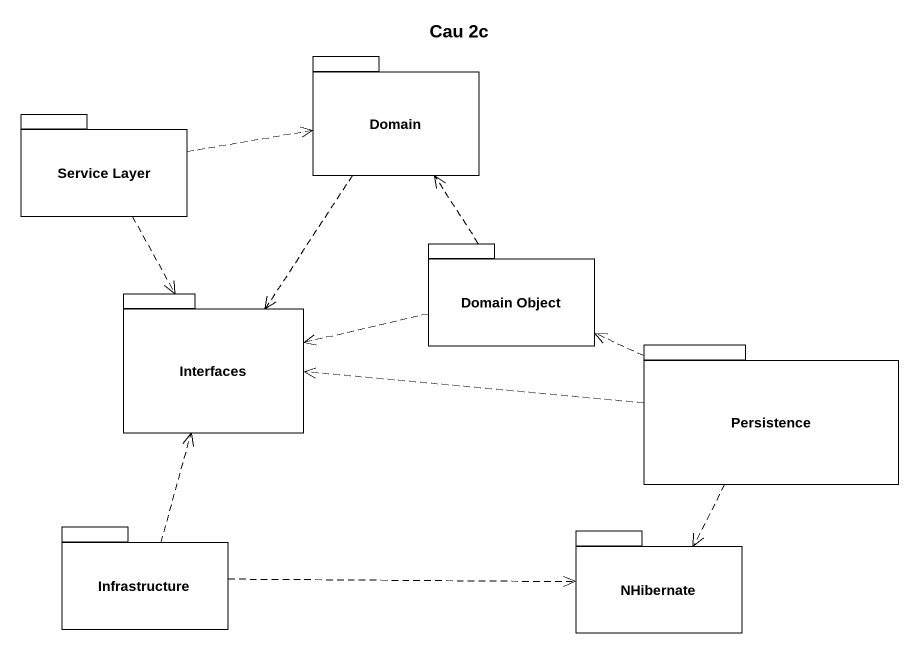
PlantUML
@startuml
title Cau 2c
package Domain {
}
package "Service Layer" as Service_Layer {
}
package "Domain Object" as Domain_Object {
}
package Interfaces {
}
package Persistence {
}
package Infrastructure {
}
package NHibernate {
}
Domain ..> Interfaces
Service_Layer .right.> Domain
Service_Layer ..> Interfaces
Domain_Object .up.> Domain
Domain_Object .left.> Interfaces
Persistence .left.> Domain_Object
Persistence .left.> Interfaces
Persistence ..> NHibernate
Infrastructure .up.> Interfaces
Infrastructure .right.> NHibernate
@enduml
